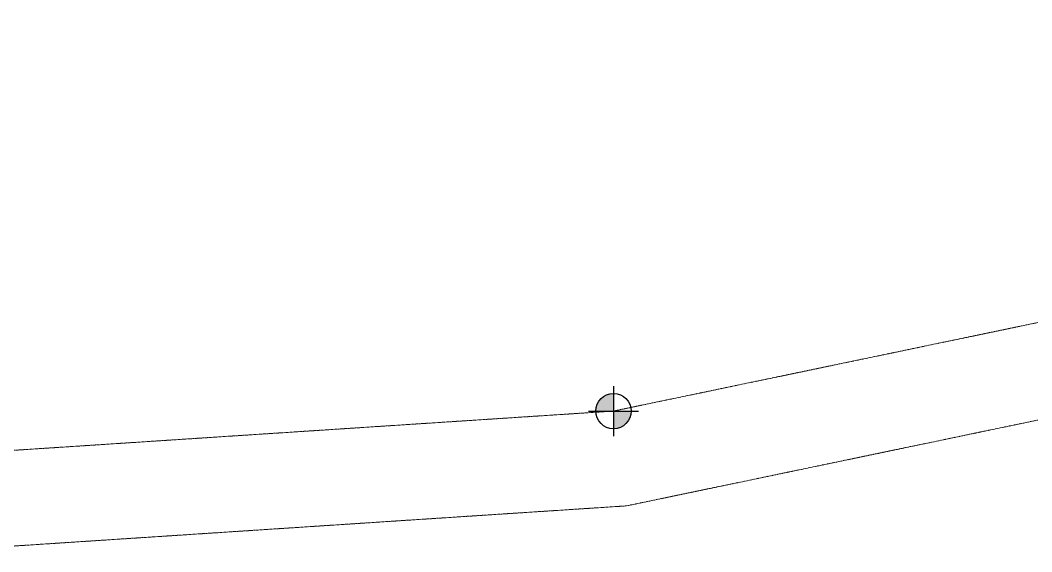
# Model space of a CAD drawing. Header units: inches. Extents: x 25480 to 951550, y -607927 to 1377809.
# Drawn here: x 472716 to 483306, y 383590 to 389157 of the extents above; entities that cross this region are included whole.
import ezdxf

# ---------------------------------------------------------------- set-up
doc = ezdxf.new("R2010")
doc.units = ezdxf.units.IN
doc.header["$MEASUREMENT"] = 0
doc.linetypes.add('PHANTOM', pattern=[2.5, 1.25, -0.25, 0.25, -0.25, 0.25, -0.25])
doc.layers.add('M-HVAC-EQPM-NEW', color=5, linetype='Continuous')
doc.layers.add('M-X-BKGD', color=8, linetype='Continuous')

msp = doc.modelspace()

# ---------------------------------------------------------------- hatches: boundary and pattern name
at = {"layer": 'M-X-BKGD'}
for points in [[(478927, 385249, 0.414214), (478742, 385064), (478927, 385064)], [(479112, 385064), (478927, 385064), (478927, 384879, 0.414214)]]:
    msp.add_hatch(color=8, dxfattribs=at).paths.add_polyline_path(points)

# ---------------------------------------------------------------- linework, layer by layer
at = {"layer": 'M-HVAC-EQPM-NEW', "color": 8}
msp.add_circle((478927, 385064), 185, dxfattribs=at)
at = {"layer": 'M-X-BKGD', "color": 8, "linetype": 'PHANTOM', "lineweight": 0, "ltscale": 10}
for p, q in [((509802, 391507), (478927, 385064)), ((510007, 390528), (479062, 384071)), ((478927, 385064), (471916, 384605)), ((479062, 384071), (471726, 383590))]:
    msp.add_line(p, q, dxfattribs=at)
at = {"layer": 'M-X-BKGD', "color": 8}
for p, q in [((478927, 385326), (478927, 384801)), ((478665, 385064), (479189, 385064))]:
    msp.add_line(p, q, dxfattribs=at)

doc.saveas('drawing.dxf')
